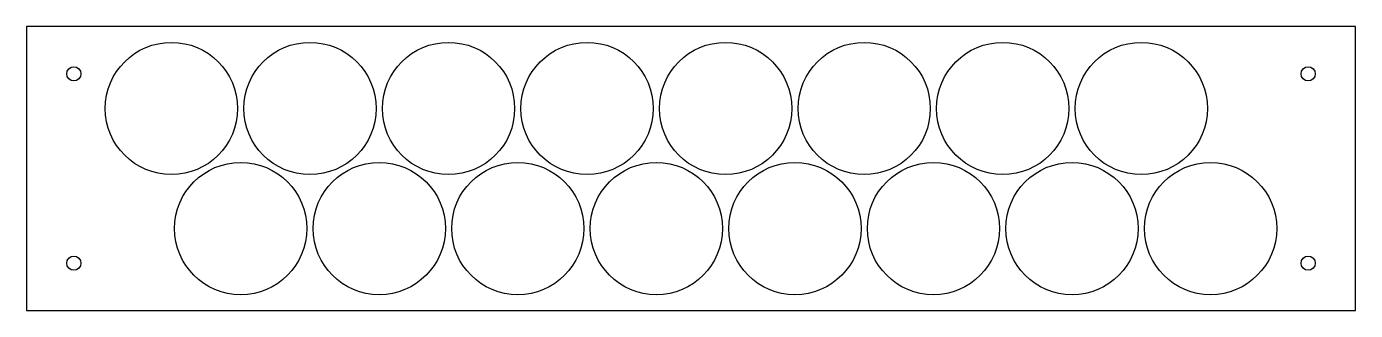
# Model space of a CAD drawing. Header units: millimetres. Extents: x -25 to 397, y -85 to 5.
import ezdxf

# ---------------------------------------------------------------- set-up
doc = ezdxf.new("R2010")
doc.units = ezdxf.units.MM
doc.layers.get('0').update_dxf_attribs({"linetype": 'CONTINUOUS'})

msp = doc.modelspace()

# ---------------------------------------------------------------- linework, layer by layer
msp.add_lwpolyline([(-25, -85.11), (175, -85.11), (219, -85.11), (397, -85.11), (397, 5), (197, 5), (153, 5), (-25, 5)], close=True)
for centre, radius in [((21, -21), 21), ((65, -21), 21), ((109, -21), 21), ((153, -21), 21), ((197, -21), 21), ((241, -21), 21), ((285, -21), 21), ((329, -21), 21), ((-10, -10), 2.25), ((382, -10), 2.25), ((43, -59.11), 21), ((87, -59.11), 21), ((131, -59.11), 21), ((175, -59.11), 21), ((219, -59.11), 21), ((263, -59.11), 21), ((307, -59.11), 21), ((351, -59.11), 21), ((-10, -70.11), 2.25), ((382, -70.11), 2.25)]:
    msp.add_circle(centre, radius)

doc.saveas('drawing.dxf')
